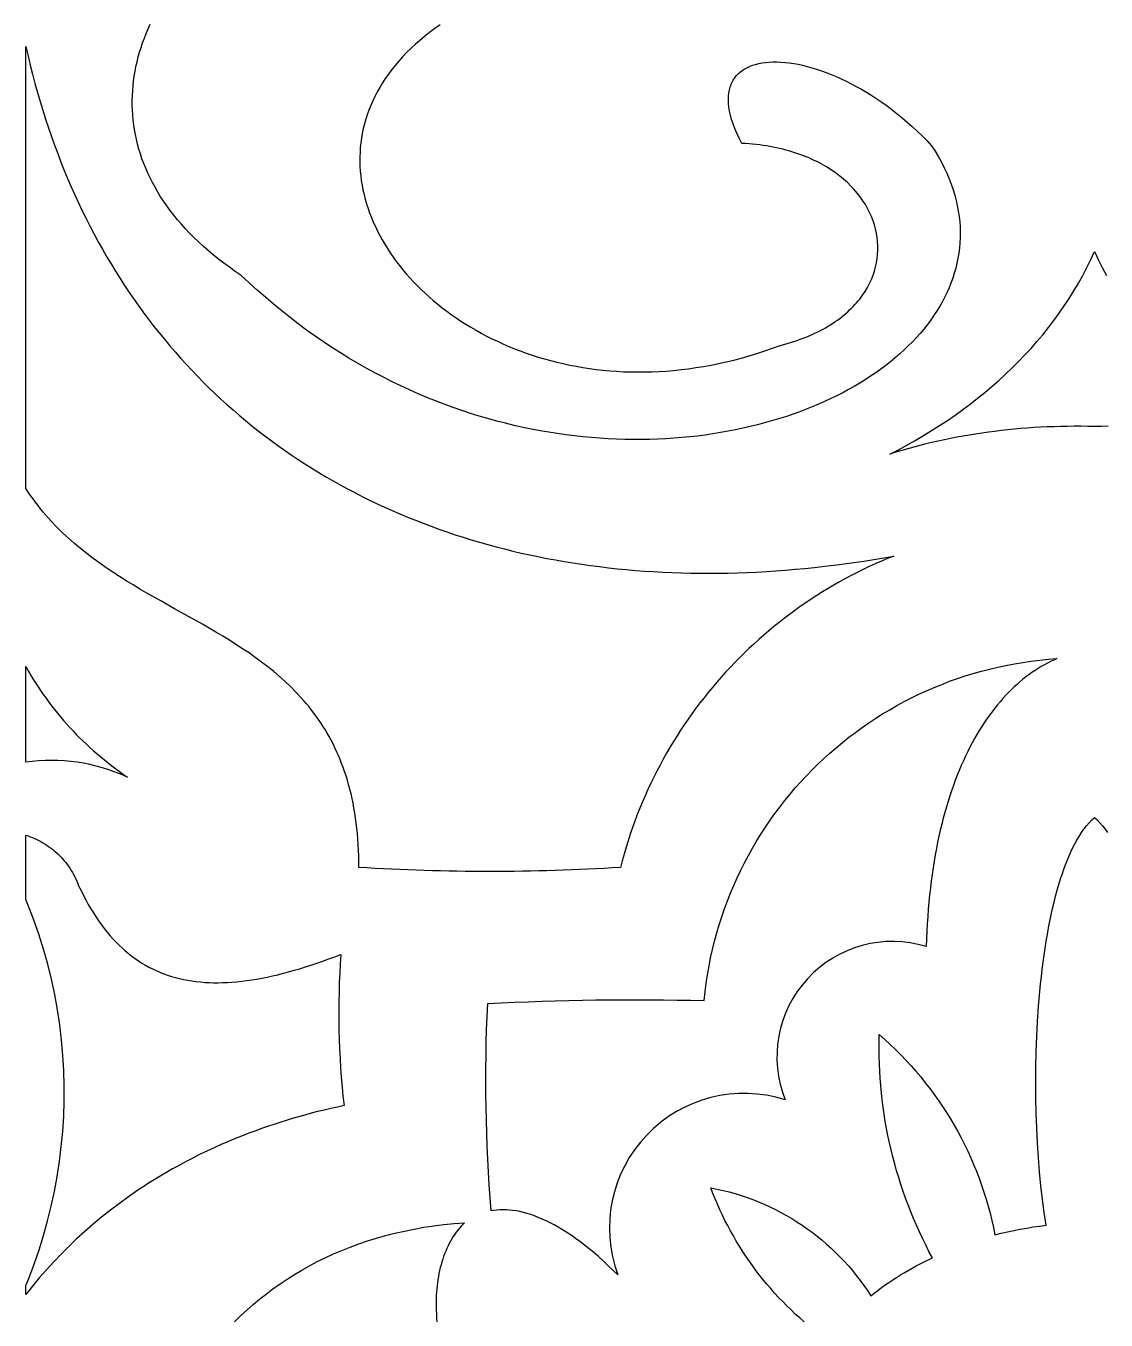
# Model space of a CAD drawing. Extents: x -4950 to -2150, y -1354 to 1346.
# Drawn here: x -4749.8 to -4598.9, y -991.5 to -810.6 of the extents above; entities that cross this region are included whole.
import ezdxf

# ---------------------------------------------------------------- set-up
doc = ezdxf.new("R2010")
doc.units = 0
doc.layers.add('LAYER_1', color=18, linetype='CONTINUOUS')

msp = doc.modelspace()

# ---------------------------------------------------------------- linework, layer by layer
at = {"layer": 'LAYER_1'}
for points in [[(-4691.97, -810.46), (-4692.72, -810.99), (-4693.45, -811.53), (-4694.14, -812.08), (-4694.81, -812.64), (-4695.45, -813.2), (-4696.07, -813.77), (-4696.66, -814.35), (-4697.22, -814.94), (-4697.75, -815.53), (-4698.26, -816.13), (-4698.74, -816.73), (-4699.2, -817.34), (-4699.63, -817.96), (-4700.03, -818.57), (-4700.41, -819.2), (-4700.76, -819.83), (-4701.09, -820.46), (-4701.39, -821.1), (-4701.67, -821.73), (-4701.93, -822.38), (-4702.16, -823.02), (-4702.37, -823.67), (-4702.55, -824.32), (-4702.71, -824.97), (-4702.85, -825.63), (-4702.96, -826.29), (-4703.05, -826.94), (-4703.12, -827.6), (-4703.16, -828.26), (-4703.19, -828.92), (-4703.19, -829.58), (-4703.17, -830.24), (-4703.13, -830.9), (-4703.06, -831.55), (-4702.98, -832.21), (-4702.88, -832.87), (-4702.75, -833.52), (-4702.6, -834.17), (-4702.44, -834.82), (-4702.25, -835.47), (-4702.04, -836.11), (-4701.82, -836.75), (-4701.57, -837.39), (-4701.31, -838.02), (-4701.02, -838.66), (-4700.72, -839.28), (-4700.4, -839.9), (-4700.06, -840.52), (-4699.7, -841.13), (-4699.33, -841.74), (-4698.93, -842.34), (-4698.52, -842.93), (-4698.1, -843.52), (-4697.65, -844.1), (-4697.19, -844.68), (-4696.71, -845.25), (-4696.21, -845.81), (-4695.7, -846.36), (-4695.18, -846.91), (-4694.63, -847.45), (-4694.07, -847.97), (-4693.5, -848.49), (-4692.91, -849.01), (-4692.31, -849.51), (-4691.69, -850), (-4691.05, -850.48), (-4690.41, -850.95), (-4689.74, -851.41), (-4689.07, -851.87), (-4688.38, -852.3), (-4687.67, -852.73), (-4686.96, -853.15), (-4686.23, -853.55), (-4685.49, -853.95), (-4684.73, -854.33), (-4683.96, -854.69), (-4683.19, -855.05), (-4682.39, -855.39), (-4681.59, -855.72), (-4680.78, -856.03), (-4679.95, -856.33), (-4679.11, -856.62), (-4678.26, -856.89), (-4677.41, -857.14), (-4676.54, -857.38), (-4675.66, -857.6), (-4674.77, -857.81), (-4673.87, -858.01), (-4672.96, -858.18), (-4672.04, -858.34), (-4671.11, -858.48), (-4670.17, -858.61), (-4669.23, -858.71), (-4668.27, -858.8), (-4667.31, -858.87), (-4666.34, -858.93), (-4665.36, -858.96), (-4664.38, -858.97), (-4663.38, -858.97), (-4662.38, -858.94), (-4661.37, -858.9), (-4660.36, -858.84), (-4659.34, -858.75), (-4658.31, -858.65), (-4657.27, -858.52), (-4656.23, -858.37), (-4655.19, -858.2), (-4654.13, -858.01), (-4653.08, -857.8), (-4652.01, -857.56), (-4650.95, -857.3), (-4649.87, -857.02), (-4648.8, -856.72), (-4647.72, -856.39), (-4646.63, -856.04), (-4645.54, -855.66), (-4644.45, -855.26), (-4643.96, -855.13), (-4643.49, -855), (-4643.02, -854.86), (-4642.56, -854.72), (-4642.11, -854.57), (-4641.67, -854.41), (-4641.24, -854.25), (-4640.82, -854.09), (-4640.41, -853.92), (-4640, -853.74), (-4639.61, -853.56), (-4639.22, -853.37), (-4638.85, -853.18), (-4638.48, -852.99), (-4638.12, -852.79), (-4637.77, -852.58), (-4637.43, -852.37), (-4637.1, -852.16), (-4636.77, -851.94), (-4636.46, -851.72), (-4636.15, -851.5), (-4635.86, -851.27), (-4635.57, -851.03), (-4635.29, -850.8), (-4635.02, -850.56), (-4634.76, -850.31), (-4634.5, -850.07), (-4634.26, -849.82), (-4634.02, -849.56), (-4633.79, -849.31), (-4633.57, -849.05), (-4633.36, -848.78), (-4632.97, -848.25), (-4632.61, -847.71), (-4632.28, -847.16), (-4631.98, -846.6), (-4631.72, -846.04), (-4631.49, -845.46), (-4631.3, -844.89), (-4631.14, -844.3), (-4631.01, -843.72), (-4630.91, -843.13), (-4630.85, -842.54), (-4630.82, -841.94), (-4630.82, -841.35), (-4630.85, -840.76), (-4630.92, -840.17), (-4631.02, -839.58), (-4631.14, -838.99), (-4631.3, -838.41), (-4631.49, -837.83), (-4631.71, -837.26), (-4631.97, -836.69), (-4632.25, -836.14), (-4632.56, -835.59), (-4632.91, -835.05), (-4633.28, -834.52), (-4633.69, -834), (-4634.12, -833.49), (-4634.58, -832.99), (-4635.08, -832.51), (-4635.6, -832.04), (-4636.15, -831.59), (-4636.73, -831.15), (-4637.34, -830.73), (-4637.98, -830.33), (-4638.31, -830.14), (-4638.65, -829.95), (-4638.99, -829.76), (-4639.34, -829.58), (-4639.7, -829.41), (-4640.07, -829.24), (-4640.44, -829.07), (-4640.82, -828.92), (-4641.21, -828.76), (-4641.6, -828.61), (-4642, -828.47), (-4642.41, -828.34), (-4642.82, -828.21), (-4643.24, -828.08), (-4643.67, -827.96), (-4644.1, -827.85), (-4644.54, -827.75), (-4644.99, -827.65), (-4645.45, -827.55), (-4645.91, -827.47), (-4646.38, -827.39), (-4646.85, -827.32), (-4647.33, -827.25), (-4647.82, -827.19), (-4648.32, -827.14), (-4648.82, -827.1), (-4649.33, -827.06), (-4649.84, -827.03), (-4650.21, -826.32), (-4650.53, -825.62), (-4650.81, -824.95), (-4651.05, -824.31), (-4651.25, -823.68), (-4651.42, -823.08), (-4651.54, -822.51), (-4651.63, -821.96), (-4651.69, -821.43), (-4651.7, -820.92), (-4651.69, -820.44), (-4651.64, -819.98), (-4651.6, -819.76), (-4651.56, -819.55), (-4651.51, -819.34), (-4651.45, -819.13), (-4651.38, -818.94), (-4651.3, -818.74), (-4651.22, -818.56), (-4651.13, -818.38), (-4651.03, -818.2), (-4650.93, -818.04), (-4650.81, -817.87), (-4650.69, -817.72), (-4650.57, -817.56), (-4650.43, -817.42), (-4650.29, -817.28), (-4650.15, -817.15), (-4650, -817.02), (-4649.84, -816.9), (-4649.67, -816.78), (-4649.5, -816.67), (-4649.32, -816.56), (-4649.14, -816.46), (-4648.95, -816.37), (-4648.75, -816.28), (-4648.34, -816.12), (-4647.91, -815.99), (-4647.46, -815.87), (-4646.99, -815.78), (-4646.5, -815.71), (-4645.99, -815.67), (-4645.46, -815.65), (-4644.92, -815.65), (-4644.36, -815.67), (-4643.78, -815.71), (-4643.19, -815.78), (-4642.58, -815.87), (-4641.96, -815.98), (-4641.33, -816.12), (-4640.69, -816.28), (-4640.04, -816.46), (-4639.38, -816.66), (-4638.71, -816.88), (-4638.03, -817.13), (-4637.34, -817.4), (-4636.65, -817.69), (-4635.95, -818), (-4635.24, -818.33), (-4634.54, -818.69), (-4633.83, -819.07), (-4633.11, -819.47), (-4632.4, -819.89), (-4631.68, -820.33), (-4630.96, -820.8), (-4630.25, -821.29), (-4629.53, -821.8), (-4628.82, -822.33), (-4628.12, -822.88), (-4627.41, -823.46), (-4626.71, -824.05), (-4626.02, -824.67), (-4625.33, -825.31), (-4624.65, -825.97), (-4623.98, -826.65), (-4623.32, -827.35), (-4622.83, -828.13), (-4622.37, -828.9), (-4621.95, -829.67), (-4621.56, -830.44), (-4621.2, -831.21), (-4620.88, -831.98), (-4620.58, -832.74), (-4620.32, -833.5), (-4620.09, -834.26), (-4619.89, -835.02), (-4619.72, -835.77), (-4619.58, -836.52), (-4619.47, -837.26), (-4619.39, -838.01), (-4619.34, -838.74), (-4619.32, -839.48), (-4619.33, -840.21), (-4619.36, -840.94), (-4619.42, -841.66), (-4619.51, -842.37), (-4619.63, -843.08), (-4619.77, -843.79), (-4619.94, -844.49), (-4620.14, -845.18), (-4620.36, -845.87), (-4620.61, -846.55), (-4620.88, -847.23), (-4621.18, -847.9), (-4621.5, -848.56), (-4621.85, -849.22), (-4622.22, -849.86), (-4622.61, -850.51), (-4623.03, -851.14), (-4623.47, -851.76), (-4623.93, -852.38), (-4624.41, -852.99), (-4624.92, -853.59), (-4625.45, -854.18), (-4626, -854.76), (-4626.57, -855.34), (-4627.16, -855.9), (-4627.77, -856.46), (-4628.4, -857), (-4629.05, -857.54), (-4629.72, -858.06), (-4630.41, -858.58), (-4631.12, -859.08), (-4631.84, -859.57), (-4632.58, -860.05), (-4633.34, -860.53), (-4634.12, -860.98), (-4634.92, -861.43), (-4635.73, -861.87), (-4636.56, -862.29), (-4637.4, -862.7), (-4638.26, -863.1), (-4639.13, -863.49), (-4640.02, -863.86), (-4640.93, -864.22), (-4641.85, -864.57), (-4642.78, -864.9), (-4643.72, -865.22), (-4644.68, -865.53), (-4645.66, -865.82), (-4646.64, -866.1), (-4647.64, -866.36), (-4648.65, -866.61), (-4649.67, -866.84), (-4650.7, -867.06), (-4651.74, -867.26), (-4652.8, -867.45), (-4653.86, -867.62), (-4654.94, -867.78), (-4656.02, -867.92), (-4657.11, -868.04), (-4658.21, -868.14), (-4659.33, -868.23), (-4660.44, -868.31), (-4661.57, -868.36), (-4662.71, -868.4), (-4663.85, -868.42), (-4665, -868.42), (-4666.15, -868.4), (-4667.32, -868.37), (-4668.48, -868.31), (-4669.66, -868.24), (-4670.84, -868.15), (-4672.02, -868.04), (-4673.21, -867.91), (-4674.41, -867.76), (-4675.6, -867.59), (-4676.8, -867.4), (-4678.01, -867.19), (-4679.22, -866.96), (-4680.43, -866.71), (-4681.64, -866.44), (-4682.86, -866.14), (-4684.07, -865.83), (-4685.29, -865.49), (-4686.51, -865.14), (-4687.73, -864.76), (-4688.95, -864.36), (-4690.17, -863.93), (-4691.39, -863.49), (-4692.61, -863.02), (-4693.83, -862.53), (-4695.05, -862.01), (-4696.26, -861.47), (-4697.48, -860.91), (-4698.69, -860.33), (-4699.9, -859.72), (-4701.11, -859.08), (-4702.31, -858.42), (-4703.51, -857.74), (-4704.71, -857.03), (-4705.9, -856.3), (-4707.08, -855.54), (-4708.27, -854.76), (-4709.44, -853.95), (-4710.62, -853.11), (-4711.78, -852.25), (-4712.94, -851.37), (-4714.1, -850.45), (-4715.24, -849.51), (-4716.38, -848.54), (-4717.51, -847.55), (-4718.64, -846.53), (-4719.75, -845.48), (-4720.59, -844.91), (-4721.39, -844.35), (-4722.18, -843.77), (-4722.94, -843.19), (-4723.67, -842.6), (-4724.38, -842.01), (-4725.06, -841.41), (-4725.72, -840.8), (-4726.36, -840.19), (-4726.97, -839.58), (-4727.56, -838.95), (-4728.12, -838.33), (-4728.66, -837.7), (-4729.18, -837.06), (-4729.67, -836.42), (-4730.14, -835.78), (-4730.59, -835.13), (-4731.02, -834.48), (-4731.42, -833.83), (-4731.8, -833.17), (-4732.16, -832.51), (-4732.49, -831.85), (-4732.81, -831.18), (-4733.1, -830.51), (-4733.37, -829.84), (-4733.62, -829.17), (-4733.84, -828.49), (-4734.05, -827.82), (-4734.24, -827.14), (-4734.4, -826.46), (-4734.54, -825.78), (-4734.67, -825.1), (-4734.77, -824.42), (-4734.85, -823.74), (-4734.91, -823.06), (-4734.95, -822.38), (-4734.98, -821.7), (-4734.98, -821.02), (-4734.96, -820.34), (-4734.92, -819.66), (-4734.87, -818.99), (-4734.79, -818.31), (-4734.7, -817.63), (-4734.59, -816.96), (-4734.46, -816.29), (-4734.31, -815.62), (-4734.14, -814.96), (-4733.95, -814.29), (-4733.75, -813.63), (-4733.53, -812.97), (-4733.29, -812.32), (-4733.03, -811.67), (-4732.76, -811.02), (-4732.47, -810.37)], [(-4598.64, -866.56), (-4599.59, -866.57), (-4600.55, -866.59), (-4601.51, -866.57), (-4602.46, -866.56), (-4603.41, -866.56), (-4604.36, -866.57), (-4605.3, -866.59), (-4606.24, -866.62), (-4607.17, -866.65), (-4608.1, -866.7), (-4609.02, -866.75), (-4609.94, -866.82), (-4610.86, -866.89), (-4611.77, -866.97), (-4612.68, -867.06), (-4613.58, -867.16), (-4614.48, -867.27), (-4615.38, -867.38), (-4616.27, -867.51), (-4617.16, -867.64), (-4618.04, -867.78), (-4618.92, -867.94), (-4619.8, -868.1), (-4620.67, -868.27), (-4621.53, -868.44), (-4622.4, -868.63), (-4623.26, -868.83), (-4624.11, -869.03), (-4624.96, -869.24), (-4625.81, -869.47), (-4626.65, -869.7), (-4627.49, -869.94), (-4628.32, -870.19), (-4629.15, -870.44), (-4627.95, -869.83), (-4626.77, -869.19), (-4625.6, -868.53), (-4624.45, -867.86), (-4623.32, -867.17), (-4622.2, -866.46), (-4621.1, -865.73), (-4620.01, -864.99), (-4618.95, -864.23), (-4617.91, -863.45), (-4616.88, -862.65), (-4615.87, -861.84), (-4614.89, -861.01), (-4613.92, -860.16), (-4612.98, -859.29), (-4612.06, -858.41), (-4611.16, -857.51), (-4610.28, -856.6), (-4609.42, -855.67), (-4608.59, -854.72), (-4607.78, -853.76), (-4606.99, -852.78), (-4606.23, -851.78), (-4605.5, -850.77), (-4604.79, -849.75), (-4604.1, -848.7), (-4603.44, -847.65), (-4602.81, -846.57), (-4602.2, -845.48), (-4601.62, -844.38), (-4601.07, -843.26), (-4600.55, -842.13), (-4600.03, -843.26), (-4599.48, -844.38), (-4598.9, -845.48)], [(-4720.69, -991.69), (-4719.85, -990.88), (-4718.99, -990.08), (-4718.11, -989.3), (-4717.2, -988.54), (-4716.27, -987.81), (-4715.32, -987.09), (-4714.34, -986.4), (-4713.35, -985.73), (-4712.33, -985.09), (-4711.28, -984.46), (-4710.22, -983.86), (-4709.13, -983.29), (-4708.01, -982.74), (-4706.88, -982.22), (-4705.72, -981.72), (-4704.54, -981.25), (-4703.33, -980.8), (-4702.1, -980.39), (-4700.85, -980), (-4699.58, -979.64), (-4698.28, -979.31), (-4696.96, -979.01), (-4695.62, -978.73), (-4694.25, -978.49), (-4692.86, -978.28), (-4691.45, -978.11), (-4690.02, -977.96), (-4688.56, -977.85), (-4688.81, -978.09), (-4689.05, -978.35), (-4689.28, -978.61), (-4689.51, -978.89), (-4689.73, -979.17), (-4689.94, -979.47), (-4690.14, -979.78), (-4690.34, -980.09), (-4690.52, -980.42), (-4690.7, -980.75), (-4690.87, -981.1), (-4691.04, -981.45), (-4691.19, -981.81), (-4691.34, -982.18), (-4691.48, -982.55), (-4691.61, -982.93), (-4691.73, -983.32), (-4691.84, -983.72), (-4691.95, -984.12), (-4692.04, -984.53), (-4692.13, -984.95), (-4692.21, -985.37), (-4692.28, -985.8), (-4692.35, -986.23), (-4692.4, -986.67), (-4692.45, -987.11), (-4692.48, -987.55), (-4692.51, -988), (-4692.53, -988.46), (-4692.54, -988.91), (-4692.53, -989.84), (-4692.49, -990.77), (-4692.46, -991.24), (-4692.41, -991.71)]]:
    msp.add_lwpolyline(points, dxfattribs=at)
for points in [[(-4666.79, -928.21, -0.030769), (-4703.31, -928.21), (-4703.32, -927.39), (-4703.34, -926.58), (-4703.37, -925.78), (-4703.41, -925), (-4703.46, -924.24), (-4703.52, -923.48), (-4703.6, -922.74), (-4703.69, -922.02), (-4703.78, -921.3), (-4703.89, -920.6), (-4704.01, -919.91), (-4704.14, -919.23), (-4704.27, -918.57), (-4704.42, -917.92), (-4704.58, -917.27), (-4704.75, -916.64), (-4704.93, -916.03), (-4705.11, -915.42), (-4705.31, -914.82), (-4705.52, -914.24), (-4705.73, -913.67), (-4705.95, -913.1), (-4706.19, -912.55), (-4706.43, -912), (-4706.68, -911.47), (-4706.93, -910.95), (-4707.2, -910.43), (-4707.47, -909.93), (-4707.76, -909.43), (-4708.05, -908.95), (-4708.34, -908.47), (-4708.65, -908), (-4708.96, -907.54), (-4709.28, -907.09), (-4709.6, -906.64), (-4709.93, -906.21), (-4710.27, -905.78), (-4710.62, -905.36), (-4710.97, -904.95), (-4711.33, -904.54), (-4712.06, -903.75), (-4712.82, -902.98), (-4713.6, -902.24), (-4714.4, -901.52), (-4715.22, -900.83), (-4716.06, -900.16), (-4716.92, -899.5), (-4717.79, -898.86), (-4718.67, -898.24), (-4719.57, -897.64), (-4720.49, -897.04), (-4721.41, -896.46), (-4722.34, -895.89), (-4723.29, -895.33), (-4725.19, -894.22), (-4727.12, -893.14), (-4729.06, -892.06), (-4731.01, -890.97), (-4732.94, -889.86), (-4733.91, -889.3), (-4734.86, -888.73), (-4735.81, -888.15), (-4736.76, -887.56), (-4737.69, -886.95), (-4738.62, -886.33), (-4739.53, -885.69), (-4740.43, -885.03), (-4741.32, -884.36), (-4742.19, -883.66), (-4743.05, -882.95), (-4743.89, -882.21), (-4744.71, -881.44), (-4745.51, -880.65), (-4746.29, -879.83), (-4746.67, -879.41), (-4747.05, -878.98), (-4747.42, -878.54), (-4747.78, -878.1), (-4748.14, -877.64), (-4748.49, -877.18), (-4748.84, -876.71), (-4749.18, -876.24), (-4749.51, -875.75), (-4749.84, -875.25), (-4749.84, -813.48), (-4749.54, -814.79), (-4749.23, -816.09), (-4748.91, -817.37), (-4748.57, -818.65), (-4748.22, -819.92), (-4747.86, -821.17), (-4747.48, -822.41), (-4747.09, -823.64), (-4746.69, -824.87), (-4746.27, -826.07), (-4745.84, -827.27), (-4745.4, -828.46), (-4744.95, -829.64), (-4744.48, -830.8), (-4744.01, -831.95), (-4743.51, -833.09), (-4743.01, -834.22), (-4742.5, -835.34), (-4741.97, -836.45), (-4741.43, -837.55), (-4740.88, -838.63), (-4740.32, -839.7), (-4739.74, -840.77), (-4739.15, -841.82), (-4738.56, -842.85), (-4737.95, -843.88), (-4737.32, -844.9), (-4736.69, -845.9), (-4736.05, -846.89), (-4735.39, -847.87), (-4734.73, -848.84), (-4734.05, -849.8), (-4733.36, -850.75), (-4732.66, -851.68), (-4731.95, -852.6), (-4731.23, -853.51), (-4730.49, -854.41), (-4729.75, -855.3), (-4729, -856.18), (-4728.23, -857.04), (-4727.46, -857.89), (-4726.67, -858.73), (-4725.88, -859.56), (-4725.07, -860.38), (-4724.26, -861.18), (-4723.43, -861.97), (-4722.59, -862.75), (-4721.75, -863.52), (-4720.89, -864.28), (-4720.03, -865.02), (-4719.15, -865.76), (-4718.27, -866.48), (-4717.37, -867.19), (-4716.47, -867.88), (-4715.56, -868.57), (-4714.63, -869.24), (-4713.7, -869.9), (-4712.76, -870.55), (-4711.81, -871.19), (-4710.85, -871.81), (-4709.88, -872.42), (-4708.91, -873.02), (-4707.92, -873.61), (-4706.93, -874.18), (-4705.92, -874.75), (-4704.91, -875.3), (-4703.89, -875.83), (-4702.86, -876.36), (-4701.83, -876.87), (-4700.78, -877.38), (-4699.73, -877.86), (-4698.67, -878.34), (-4697.6, -878.81), (-4696.52, -879.26), (-4695.43, -879.7), (-4694.34, -880.12), (-4693.24, -880.54), (-4692.13, -880.94), (-4691.02, -881.33), (-4689.89, -881.71), (-4688.76, -882.07), (-4687.62, -882.42), (-4686.48, -882.76), (-4685.32, -883.09), (-4684.16, -883.4), (-4683, -883.7), (-4681.82, -883.99), (-4680.64, -884.27), (-4679.45, -884.53), (-4678.26, -884.78), (-4677.06, -885.02), (-4675.85, -885.24), (-4674.64, -885.45), (-4673.42, -885.65), (-4672.19, -885.84), (-4670.95, -886.01), (-4669.71, -886.17), (-4668.47, -886.32), (-4667.22, -886.46), (-4665.96, -886.58), (-4664.7, -886.69), (-4663.43, -886.79), (-4662.15, -886.87), (-4660.87, -886.94), (-4659.58, -887), (-4658.29, -887.04), (-4656.99, -887.07), (-4655.69, -887.09), (-4654.38, -887.1), (-4653.07, -887.09), (-4651.75, -887.07), (-4650.42, -887.03), (-4649.09, -886.99), (-4647.76, -886.93), (-4646.42, -886.85), (-4645.08, -886.76), (-4643.73, -886.66), (-4642.38, -886.55), (-4641.02, -886.42), (-4639.66, -886.28), (-4638.29, -886.13), (-4636.92, -885.97), (-4635.54, -885.79), (-4634.16, -885.59), (-4632.78, -885.39), (-4631.39, -885.17), (-4630, -884.93), (-4628.61, -884.69), (-4629.47, -885.04), (-4630.33, -885.4), (-4631.18, -885.78), (-4632.03, -886.17), (-4632.87, -886.57), (-4633.71, -886.98), (-4634.53, -887.41), (-4635.35, -887.85), (-4636.17, -888.3), (-4636.98, -888.76), (-4637.77, -889.23), (-4638.57, -889.71), (-4639.35, -890.21), (-4640.13, -890.71), (-4640.9, -891.23), (-4641.66, -891.76), (-4642.42, -892.3), (-4643.16, -892.85), (-4643.9, -893.41), (-4644.63, -893.98), (-4645.35, -894.56), (-4646.07, -895.15), (-4646.77, -895.75), (-4647.47, -896.37), (-4648.16, -896.99), (-4648.84, -897.62), (-4649.5, -898.27), (-4650.16, -898.92), (-4650.82, -899.58), (-4651.46, -900.25), (-4652.09, -900.94), (-4652.71, -901.63), (-4653.32, -902.33), (-4653.93, -903.04), (-4654.52, -903.76), (-4655.1, -904.49), (-4655.67, -905.22), (-4656.24, -905.97), (-4656.79, -906.73), (-4657.33, -907.49), (-4657.86, -908.26), (-4658.38, -909.04), (-4658.88, -909.83), (-4659.38, -910.63), (-4659.87, -911.44), (-4660.34, -912.25), (-4660.8, -913.08), (-4661.25, -913.91), (-4661.69, -914.75), (-4662.12, -915.59), (-4662.53, -916.45), (-4662.94, -917.31), (-4663.33, -918.18), (-4663.71, -919.05), (-4664.07, -919.94), (-4664.43, -920.83), (-4664.77, -921.73), (-4665.1, -922.63), (-4665.41, -923.55), (-4665.71, -924.47), (-4666, -925.39), (-4666.28, -926.33), (-4666.54, -927.26)], [(-4667.15, -985.14), (-4667.84, -984.46), (-4668.52, -983.81), (-4669.2, -983.18), (-4669.86, -982.59), (-4670.52, -982.02), (-4671.17, -981.49), (-4671.81, -980.98), (-4672.44, -980.49), (-4673.07, -980.04), (-4673.68, -979.61), (-4674.29, -979.21), (-4674.88, -978.83), (-4675.47, -978.48), (-4676.05, -978.15), (-4676.62, -977.85), (-4677.18, -977.58), (-4677.73, -977.33), (-4678.27, -977.1), (-4678.8, -976.89), (-4679.32, -976.71), (-4679.84, -976.55), (-4680.34, -976.41), (-4680.84, -976.3), (-4681.32, -976.21), (-4681.8, -976.13), (-4682.27, -976.08), (-4682.72, -976.05), (-4683.17, -976.04), (-4683.61, -976.05), (-4684.04, -976.08), (-4684.45, -976.12), (-4684.86, -976.19), (-4685, -974.38), (-4685.12, -972.57), (-4685.22, -970.77), (-4685.32, -968.96), (-4685.4, -967.15), (-4685.46, -965.34), (-4685.51, -963.53), (-4685.55, -961.72), (-4685.57, -959.91), (-4685.58, -958.1), (-4685.57, -956.29), (-4685.55, -954.48), (-4685.52, -952.67), (-4685.47, -950.86), (-4685.41, -949.05), (-4685.33, -947.24, -0.020022), (-4655.08, -946.81), (-4654.96, -945.59), (-4654.8, -944.39), (-4654.62, -943.19), (-4654.41, -942), (-4654.18, -940.82), (-4653.92, -939.66), (-4653.63, -938.5), (-4653.32, -937.35), (-4652.99, -936.22), (-4652.63, -935.09), (-4652.24, -933.98), (-4651.84, -932.88), (-4651.4, -931.79), (-4650.95, -930.71), (-4650.47, -929.65), (-4649.98, -928.6), (-4649.45, -927.56), (-4648.91, -926.53), (-4648.35, -925.52), (-4647.76, -924.53), (-4647.15, -923.54), (-4646.53, -922.58), (-4645.88, -921.62), (-4645.21, -920.69), (-4644.53, -919.77), (-4643.82, -918.86), (-4643.09, -917.97), (-4642.35, -917.1), (-4641.59, -916.24), (-4640.81, -915.4), (-4640.01, -914.58), (-4639.19, -913.77), (-4638.36, -912.98), (-4637.51, -912.22), (-4636.65, -911.47), (-4635.76, -910.73), (-4634.87, -910.02), (-4633.95, -909.33), (-4633.02, -908.65), (-4632.08, -908), (-4631.12, -907.37), (-4630.15, -906.75), (-4629.16, -906.16), (-4628.17, -905.59), (-4627.15, -905.04), (-4626.13, -904.51), (-4625.09, -904), (-4624.04, -903.52), (-4622.97, -903.06), (-4621.9, -902.62), (-4620.81, -902.2), (-4619.71, -901.81), (-4618.61, -901.44), (-4617.49, -901.1), (-4616.36, -900.78), (-4615.22, -900.48), (-4614.07, -900.21), (-4612.92, -899.97), (-4611.75, -899.75), (-4610.58, -899.55), (-4609.39, -899.38), (-4608.2, -899.24), (-4607, -899.12), (-4605.8, -899.03), (-4606.24, -899.23), (-4606.69, -899.44), (-4607.13, -899.66), (-4607.56, -899.89), (-4608, -900.14), (-4608.43, -900.4), (-4608.86, -900.68), (-4609.29, -900.97), (-4609.71, -901.27), (-4610.13, -901.59), (-4610.55, -901.92), (-4610.97, -902.26), (-4611.38, -902.62), (-4611.78, -902.99), (-4612.18, -903.37), (-4612.58, -903.77), (-4612.98, -904.18), (-4613.36, -904.61), (-4613.75, -905.05), (-4614.13, -905.5), (-4614.5, -905.97), (-4614.87, -906.45), (-4615.24, -906.94), (-4615.6, -907.45), (-4615.95, -907.98), (-4616.3, -908.51), (-4616.65, -909.06), (-4616.98, -909.63), (-4617.31, -910.2), (-4617.64, -910.8), (-4617.96, -911.4), (-4618.27, -912.02), (-4618.58, -912.65), (-4618.88, -913.3), (-4619.17, -913.96), (-4619.45, -914.64), (-4619.73, -915.33), (-4620, -916.03), (-4620.27, -916.75), (-4620.53, -917.48), (-4620.77, -918.22), (-4621.01, -918.98), (-4621.25, -919.75), (-4621.47, -920.54), (-4621.69, -921.34), (-4621.9, -922.16), (-4622.1, -922.99), (-4622.29, -923.83), (-4622.47, -924.69), (-4622.64, -925.56), (-4622.81, -926.44), (-4622.96, -927.34), (-4623.11, -928.26), (-4623.25, -929.19), (-4623.37, -930.13), (-4623.49, -931.08), (-4623.6, -932.05), (-4623.69, -933.04), (-4623.78, -934.04), (-4623.85, -935.05), (-4623.92, -936.08), (-4623.98, -937.12), (-4624.02, -938.18), (-4624.05, -939.25, 0.629642), (-4643.77, -960.68, 0.625155)], [(-4749.84, -986.64), (-4749.43, -985.63), (-4748.69, -983.65), (-4748, -981.64), (-4747.38, -979.62), (-4746.81, -977.59), (-4746.31, -975.53), (-4745.86, -973.47), (-4745.48, -971.39), (-4745.16, -969.3), (-4744.9, -967.2), (-4744.7, -965.09), (-4744.56, -962.98), (-4744.49, -960.86), (-4744.49, -958.73), (-4744.54, -956.6), (-4744.66, -954.47), (-4744.85, -952.34), (-4745.1, -950.21), (-4745.42, -948.09), (-4745.81, -945.96), (-4746.26, -943.84), (-4746.78, -941.73), (-4747.37, -939.63), (-4748.03, -937.53), (-4748.76, -935.45), (-4749.55, -933.37), (-4749.84, -932.68), (-4749.84, -923.69), (-4749.53, -923.8), (-4749.23, -923.91), (-4748.93, -924.03), (-4748.63, -924.15), (-4748.33, -924.29), (-4748.04, -924.43), (-4747.76, -924.59), (-4747.47, -924.75), (-4747.2, -924.91), (-4746.92, -925.09), (-4746.66, -925.27), (-4746.39, -925.47), (-4746.13, -925.66), (-4745.88, -925.87), (-4745.64, -926.08), (-4745.39, -926.31), (-4745.16, -926.53), (-4744.93, -926.77), (-4744.71, -927.01), (-4744.49, -927.26), (-4744.28, -927.52), (-4744.08, -927.78), (-4743.88, -928.05), (-4743.69, -928.33), (-4743.51, -928.61), (-4743.34, -928.9), (-4743.17, -929.2), (-4743.02, -929.5), (-4742.87, -929.81), (-4742.73, -930.12), (-4742.59, -930.44), (-4742.47, -930.77), (-4742.14, -931.45), (-4741.81, -932.11), (-4741.47, -932.75), (-4741.12, -933.37), (-4740.77, -933.98), (-4740.41, -934.57), (-4740.04, -935.14), (-4739.66, -935.69), (-4739.28, -936.22), (-4738.89, -936.74), (-4738.49, -937.23), (-4738.09, -937.71), (-4737.68, -938.18), (-4737.26, -938.62), (-4736.83, -939.05), (-4736.4, -939.46), (-4735.95, -939.85), (-4735.51, -940.23), (-4735.05, -940.59), (-4734.58, -940.93), (-4734.11, -941.25), (-4733.63, -941.56), (-4733.14, -941.85), (-4732.65, -942.12), (-4732.15, -942.38), (-4731.64, -942.62), (-4731.12, -942.85), (-4730.59, -943.06), (-4730.05, -943.25), (-4729.51, -943.43), (-4728.96, -943.59), (-4728.4, -943.73), (-4727.83, -943.86), (-4727.25, -943.97), (-4726.67, -944.07), (-4726.08, -944.15), (-4725.47, -944.21), (-4724.86, -944.26), (-4724.25, -944.29), (-4723.62, -944.31), (-4722.98, -944.32), (-4722.34, -944.3), (-4721.68, -944.28), (-4721.02, -944.23), (-4720.35, -944.18), (-4719.67, -944.1), (-4718.98, -944.02), (-4718.28, -943.92), (-4717.58, -943.8), (-4716.86, -943.67), (-4716.13, -943.52), (-4715.4, -943.36), (-4714.66, -943.19), (-4713.9, -943), (-4713.14, -942.8), (-4712.37, -942.58), (-4711.59, -942.35), (-4710.8, -942.11), (-4710, -941.85), (-4709.19, -941.57), (-4708.37, -941.29), (-4707.54, -940.99), (-4706.7, -940.68), (-4705.85, -940.35, 0.045249), (-4705.4, -961.48), (-4706.33, -961.68), (-4707.26, -961.89), (-4708.17, -962.1), (-4709.08, -962.33), (-4709.98, -962.56), (-4710.87, -962.8), (-4711.75, -963.05), (-4712.63, -963.3), (-4713.5, -963.56), (-4714.36, -963.83), (-4715.22, -964.11), (-4716.07, -964.4), (-4716.91, -964.69), (-4717.74, -964.99), (-4718.57, -965.3), (-4719.38, -965.61), (-4720.2, -965.94), (-4721, -966.26), (-4721.79, -966.6), (-4722.58, -966.94), (-4723.36, -967.29), (-4724.14, -967.65), (-4724.9, -968.01), (-4725.66, -968.38), (-4726.41, -968.76), (-4727.16, -969.14), (-4727.89, -969.53), (-4728.62, -969.93), (-4729.34, -970.33), (-4730.05, -970.74), (-4730.76, -971.15), (-4731.46, -971.57), (-4732.15, -972), (-4732.83, -972.43), (-4733.51, -972.87), (-4734.18, -973.32), (-4735.49, -974.22), (-4736.78, -975.15), (-4738.03, -976.1), (-4739.26, -977.08), (-4740.45, -978.07), (-4741.62, -979.08), (-4742.75, -980.12), (-4743.85, -981.17), (-4744.93, -982.25), (-4745.97, -983.34), (-4746.98, -984.45), (-4747.97, -985.57), (-4748.92, -986.72), (-4749.84, -987.88)]]:
    msp.add_lwpolyline(points, format="xyb", close=True, dxfattribs=at)
msp.add_lwpolyline([(-4735.64, -915.58), (-4736.5, -915.21), (-4737.36, -914.87), (-4738.24, -914.56), (-4739.12, -914.28), (-4740, -914.04), (-4740.89, -913.83), (-4741.79, -913.65), (-4742.68, -913.5), (-4743.58, -913.39), (-4744.48, -913.3), (-4745.38, -913.26), (-4746.28, -913.24), (-4747.17, -913.25), (-4748.07, -913.3), (-4748.96, -913.38), (-4749.84, -913.5), (-4749.84, -900.15), (-4749.52, -900.72), (-4749.19, -901.29), (-4748.85, -901.85), (-4748.5, -902.4), (-4748.14, -902.95), (-4747.78, -903.5), (-4747.41, -904.04), (-4747.03, -904.57), (-4746.64, -905.1), (-4746.24, -905.62), (-4745.84, -906.14), (-4745.43, -906.65), (-4745.01, -907.16), (-4744.58, -907.66), (-4744.15, -908.16), (-4743.7, -908.65), (-4743.25, -909.13), (-4742.8, -909.61), (-4742.33, -910.08), (-4741.86, -910.54), (-4741.38, -911), (-4740.89, -911.45), (-4740.4, -911.89), (-4739.9, -912.33), (-4739.39, -912.76), (-4738.88, -913.19), (-4738.35, -913.6), (-4737.82, -914.01), (-4737.29, -914.41), (-4736.75, -914.81), (-4736.2, -915.2)], close=True, dxfattribs=at)
msp.add_lwpolyline([(-4641.11, -991.7), (-4641.73, -991.16), (-4642.35, -990.61), (-4642.94, -990.04), (-4643.53, -989.47), (-4644.11, -988.88), (-4644.68, -988.29), (-4645.24, -987.68), (-4645.78, -987.06), (-4646.32, -986.44), (-4646.84, -985.81), (-4647.35, -985.16), (-4647.85, -984.51), (-4648.34, -983.85), (-4648.81, -983.18), (-4649.28, -982.5), (-4649.73, -981.81), (-4650.17, -981.12), (-4650.6, -980.42), (-4651.01, -979.7), (-4651.41, -978.99), (-4651.8, -978.26), (-4652.18, -977.52), (-4652.54, -976.78), (-4652.89, -976.03), (-4653.23, -975.28), (-4653.56, -974.52), (-4653.87, -973.75), (-4654.16, -972.97, -0.209037), (-4631.81, -988.08), (-4631.32, -987.69), (-4630.82, -987.3), (-4630.31, -986.92), (-4629.8, -986.55), (-4629.28, -986.19), (-4628.75, -985.83), (-4628.22, -985.49), (-4627.68, -985.15), (-4627.14, -984.83), (-4626.59, -984.51), (-4626.04, -984.19), (-4625.48, -983.89), (-4624.35, -983.3), (-4623.2, -982.75), (-4623.68, -981.85), (-4624.14, -980.94), (-4624.59, -980.03), (-4625.02, -979.11), (-4625.44, -978.19), (-4625.84, -977.25), (-4626.22, -976.32), (-4626.59, -975.37), (-4626.95, -974.43), (-4627.28, -973.47), (-4627.6, -972.51), (-4627.91, -971.55), (-4628.2, -970.58), (-4628.47, -969.61), (-4628.73, -968.63), (-4628.97, -967.65), (-4629.2, -966.67), (-4629.41, -965.68), (-4629.6, -964.69), (-4629.78, -963.69), (-4629.94, -962.7), (-4630.09, -961.69), (-4630.21, -960.69), (-4630.33, -959.68), (-4630.42, -958.68), (-4630.5, -957.67), (-4630.56, -956.65), (-4630.61, -955.64), (-4630.64, -954.62), (-4630.65, -953.61), (-4630.64, -952.59), (-4630.62, -951.57), (-4629.84, -952.26), (-4629.08, -952.96), (-4628.33, -953.68), (-4627.6, -954.41), (-4626.88, -955.16), (-4626.19, -955.92), (-4625.5, -956.69), (-4624.84, -957.48), (-4624.19, -958.28), (-4623.56, -959.09), (-4622.95, -959.91), (-4622.36, -960.75), (-4621.78, -961.6), (-4621.23, -962.46), (-4620.69, -963.33), (-4620.17, -964.21), (-4619.66, -965.1), (-4619.18, -966.01), (-4618.71, -966.92), (-4618.27, -967.84), (-4617.84, -968.77), (-4617.44, -969.72), (-4617.05, -970.66), (-4616.68, -971.62), (-4616.33, -972.59), (-4616, -973.56), (-4615.7, -974.55), (-4615.41, -975.54), (-4615.14, -976.53), (-4614.9, -977.53), (-4614.67, -978.54), (-4614.47, -979.56), (-4613.59, -979.33), (-4612.71, -979.13), (-4611.82, -978.93), (-4610.93, -978.75), (-4610.03, -978.59), (-4609.13, -978.44), (-4608.22, -978.31), (-4607.31, -978.2), (-4607.44, -977.32), (-4607.58, -976.43), (-4607.82, -974.6), (-4608.04, -972.71), (-4608.22, -970.76), (-4608.38, -968.76), (-4608.52, -966.72), (-4608.62, -964.65), (-4608.69, -962.54), (-4608.74, -960.42), (-4608.75, -958.28), (-4608.74, -956.13), (-4608.69, -953.99), (-4608.61, -951.84), (-4608.5, -949.71), (-4608.36, -947.6), (-4608.18, -945.52), (-4608.08, -944.49), (-4607.97, -943.47), (-4607.86, -942.46), (-4607.73, -941.46), (-4607.6, -940.47), (-4607.45, -939.49), (-4607.3, -938.53), (-4607.14, -937.58), (-4606.97, -936.64), (-4606.8, -935.72), (-4606.61, -934.82), (-4606.42, -933.94), (-4606.21, -933.07), (-4606, -932.22), (-4605.78, -931.39), (-4605.54, -930.59), (-4605.3, -929.8), (-4605.05, -929.04), (-4604.79, -928.3), (-4604.53, -927.59), (-4604.25, -926.9), (-4603.96, -926.24), (-4603.66, -925.6), (-4603.36, -924.99), (-4603.04, -924.41), (-4602.71, -923.86), (-4602.38, -923.34), (-4602.03, -922.85), (-4601.68, -922.39), (-4601.31, -921.96), (-4600.94, -921.57), (-4600.55, -921.21), (-4600.17, -921.57), (-4599.79, -921.96), (-4599.43, -922.39), (-4599.07, -922.85), (-4598.72, -923.34)], format="xyb", dxfattribs=at)

doc.saveas('drawing.dxf')
